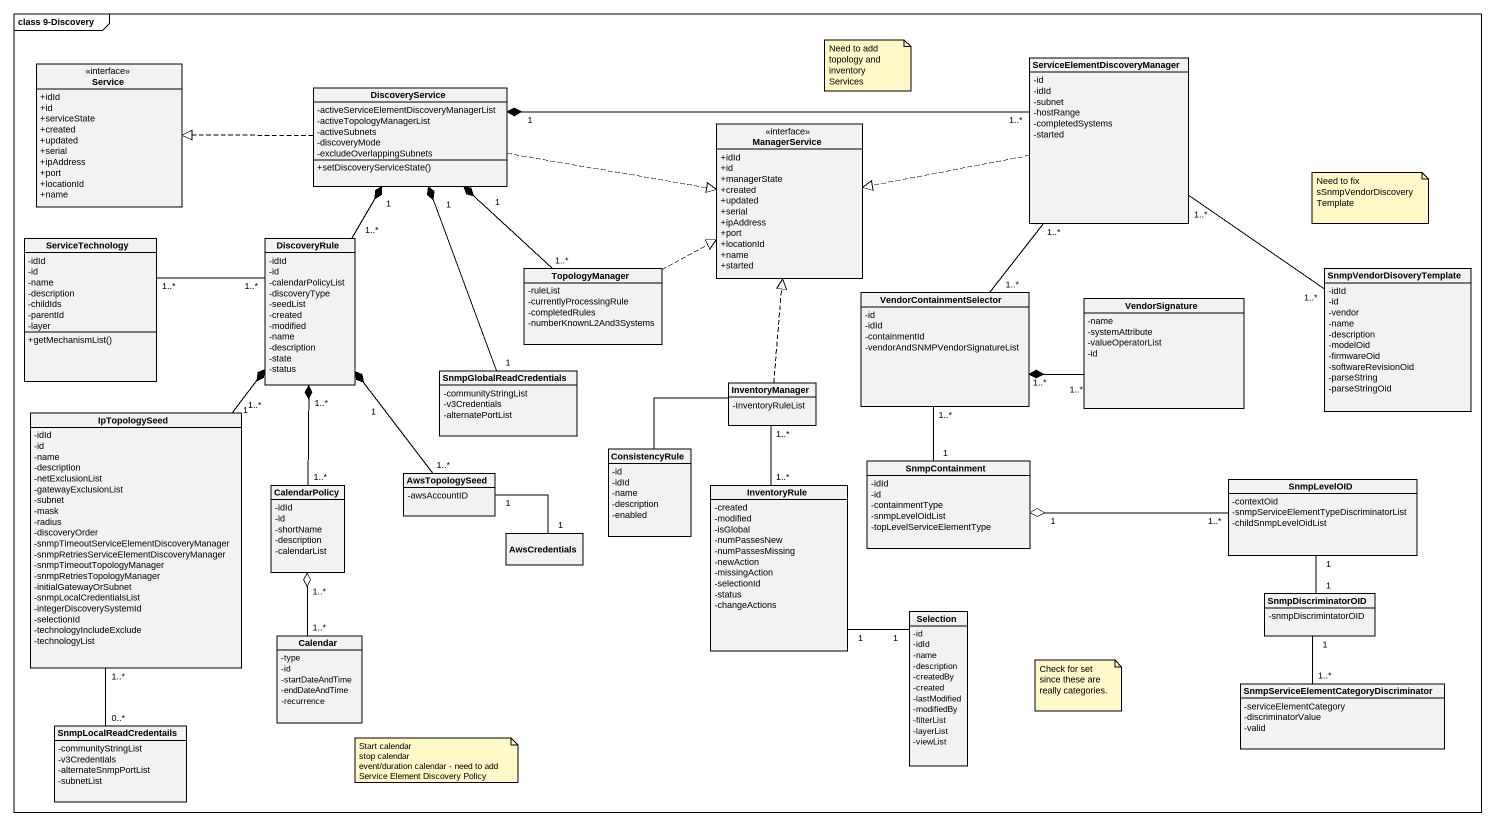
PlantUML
@startuml
mainframe class 9-Discovery
hide circle
hide empty members
skinparam classAttributeIconSize 0
interface Service {
  +idId
  +id
  +serviceState
  +created
  +updated
  +serial
  +ipAddress
  +port
  +locationId
  +name
}
class "ServiceElementDiscoveryManager" as ServiceElementDiscoveryManag {
  -id
  -idId
  -subnet
  -hostRange
  -completedSystems
  -started
}
class DiscoveryService {
  -activeServiceElementDiscoveryManagerList
  -activeTopologyManagerList
  -activeSubnets
  -discoveryMode
  -excludeOverlappingSubnets
  +setDiscoveryServiceState()
}
interface ManagerService {
  +idId
  +id
  +managerState
  +created
  +updated
  +serial
  +ipAddress
  +port
  +locationId
  +name
  +started
}
class ServiceTechnology {
  -idId
  -id
  -name
  -description
  -childIds
  -parentId
  -layer
  +getMechanismList()
}
class DiscoveryRule {
  -idId
  -id
  -calendarPolicyList
  -discoveryType
  -seedList
  -created
  -modified
  -name
  -description
  -state
  -status
}
class TopologyManager {
  -ruleList
  -currentlyProcessingRule
  -completedRules
  -numberKnownL2And3Systems
}
class SnmpVendorDisoveryTemplate {
  -idId
  -id
  -vendor
  -name
  -description
  -modelOid
  -firmwareOid
  -softwareRevisionOid
  -parseString
  -parseStringOid
}
class VendorContainmentSelector {
  -id
  -idId
  -containmentId
  -vendorAndSNMPVendorSignatureList
}
class VendorSignature {
  -name
  -systemAttribute
  -valueOperatorList
  -id
}
class SnmpGlobalReadCredentials {
  -communityStringList
  -v3Credentials
  -alternatePortList
}
class InventoryManager {
  -InventoryRuleList
}
class IpTopologySeed {
  -idId
  -id
  -name
  -description
  -netExclusionList
  -gatewayExclusionList
  -subnet
  -mask
  -radius
  -discoveryOrder
  -snmpTimeoutServiceElementDiscoveryManager
  -snmpRetriesServiceElementDiscoveryManager
  -snmpTimeoutTopologyManager
  -snmpRetriesTopologyManager
  -initialGatewayOrSubnet
  -snmpLocalCredentialsList
  -integerDiscoverySystemId
  -selectionId
  -technologyIncludeExclude
  -technologyList
}
class ConsistencyRule {
  -id
  -idId
  -name
  -description
  -enabled
}
class SnmpContainment {
  -idId
  -id
  -containmentType
  -snmpLevelOidList
  -topLevelServiceElementType
}
class CalendarPolicy {
  -idId
  -id
  -shortName
  -description
  -calendarList
}
class AwsTopologySeed {
  -awsAccountID
}
class InventoryRule {
  -created
  -modified
  -isGlobal
  -numPassesNew
  -numPassesMissing
  -newAction
  -missingAction
  -selectionId
  -status
  -changeActions
}
class SnmpLevelOID {
  -contextOid
  -snmpServiceElementTypeDiscriminatorList
  -childSnmpLevelOidList
}
class AwsCredentials
class Selection {
  -id
  -idId
  -name
  -description
  -createdBy
  -created
  -lastModified
  -modifiedBy
  -filterList
  -layerList
  -viewList
}
class SnmpDiscriminatorOID {
  -snmpDiscrimintatorOID
}
class Calendar {
  -type
  -id
  -startDateAndTime
  -endDateAndTime
  -recurrence
}
class "SnmpServiceElementCategoryDiscriminator" as SnmpServiceElementCategoryDi {
  -serviceElementCategory
  -discriminatorValue
  -valid
}
class SnmpLocalReadCredentails {
  -communityStringList
  -v3Credentials
  -alternateSnmpPortList
  -subnetList
}
ServiceElementDiscoveryManag .left.|> ManagerService
ServiceElementDiscoveryManag "1..*" -- "1..*" SnmpVendorDisoveryTemplate
ServiceElementDiscoveryManag "1..*" -- "1..*" VendorContainmentSelector
DiscoveryService .left.|> Service
DiscoveryService "1" *-right- "1..*" ServiceElementDiscoveryManag
DiscoveryService .right.|> ManagerService
DiscoveryService "1" *-- "1..*" DiscoveryRule
DiscoveryService "1" *-- "1..*" TopologyManager
DiscoveryService "1" *-- "1" SnmpGlobalReadCredentials
ServiceTechnology "1..*" -right- "1..*" DiscoveryRule
DiscoveryRule "1" *-- "1..*" IpTopologySeed
DiscoveryRule "1..*" *-- "1..*" CalendarPolicy
DiscoveryRule "1" *-- "1..*" AwsTopologySeed
TopologyManager .right.|> ManagerService
VendorContainmentSelector "1..*" *-right- "1..*" VendorSignature
VendorContainmentSelector "1..*" -- "1" SnmpContainment
InventoryManager .up.|> ManagerService
InventoryManager -- ConsistencyRule
InventoryManager "1..*" -- "1..*" InventoryRule
SnmpContainment "1" o-right- "1..*" SnmpLevelOID
CalendarPolicy "1..*" o-- "1..*" Calendar
AwsTopologySeed "1" -right- "1" AwsCredentials
SnmpLevelOID "1" -- "1" SnmpDiscriminatorOID
Selection "1" -up- "1" InventoryRule
SnmpDiscriminatorOID "1" -- "1..*" SnmpServiceElementCategoryDi
SnmpLocalReadCredentails "0..*" -up- "1..*" IpTopologySeed
note as N1
  Need to add topology and inventory Services
end note
note as N2
  Need to fix sSnmpVendorDiscoveryTemplate
end note
note as N3
  Check for set since these are really categories.
end note
note as N4
  Start calendar
  stop calendar
  event/duration calendar - need to add Service Element Discovery Policy
end note
@enduml
